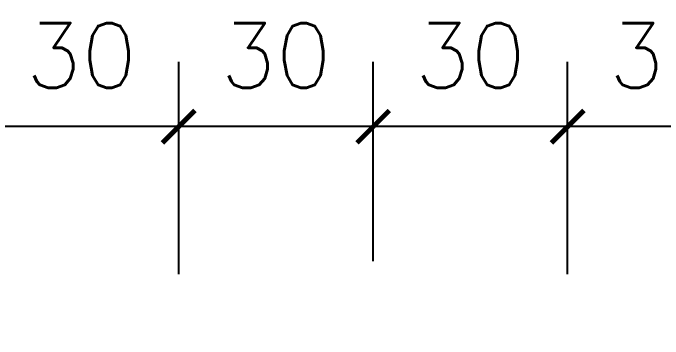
# Model space of a CAD drawing. Header units: centimetres. Extents: x -1797 to 2001, y -8788 to 1856.
# Drawn here: x -168.7 to -68.4, y -1984.8 to -1934.5 of the extents above; entities that cross this region are included whole.
import ezdxf

# ---------------------------------------------------------------- set-up
doc = ezdxf.new("R2010")
doc.units = ezdxf.units.CM
doc.header["$LTSCALE"] = 100
doc.header["$MEASUREMENT"] = 0
doc.header["$PDMODE"] = 35
doc.layers.add('DIM', color=1, linetype='Continuous')
doc.styles.add('ROMANS', font='romans')
doc.dimstyles.new('AS-17-100', dxfattribs={"dimtxt": 10, "dimasz": 5, "dimexe": 10, "dimexo": 10, "dimgap": 6, "dimtad": 1, "dimtoh": 1, "dimdec": 0, "dimdsep": 46, "dimtxsty": 'ROMANS', "dimblk1": 'ARCHTICK', "dimblk2": 'ARCHTICK', "dimsah": 1, "dimcen": 25, "dimdle": 10, "dimclrd": 1, "dimclre": 1, "dimclrt": 2, "dimadec": 0, "dimazin": 0, "dimtfac": 1, "dimtdec": 0, "dimtofl": 0, "dimtmove": 2, "dimatfit": 3, "dimldrblk": 'ARCHTICK', "dimfxl": 1, "dimtolj": 1, "dimtzin": 0, "dimarcsym": 0})

# ---------------------------------------------------------------- blocks, each defined once
blk = doc.blocks.new('_ARCHTICK')
at = {"color": 0, "linetype": 'ByBlock', "const_width": 0.15}
blk.add_lwpolyline([(-0.5, -0.5), (0.5, 0.5)], dxfattribs=at)
blk = doc.blocks.new('*D622')
at = {"layer": 'Defpoints', "color": 0, "transparency": 16777216}
for p in [(-83.13, -1952.03), (-83.13, -1984.81), (-53.33, -1984.84)]:
    blk.add_point(p, dxfattribs=at)
at = {"layer": 'DIM', "color": 1, "lineweight": -2, "transparency": 16777216}
for p, q in [((-83.13, -1974.81), (-83.13, -1942.03)), ((-53.33, -1974.84), (-53.33, -1942.03)), ((-43.33, -1952.03), (-93.13, -1952.03))]:
    blk.add_line(p, q, dxfattribs=at)
at = {"layer": 'DIM', "color": 1, "lineweight": -2, "transparency": 16777216, "xscale": 5, "yscale": 5, "zscale": 5, "rotation": 180}
blk.add_blockref('_ARCHTICK', (-83.13, -1952.03), dxfattribs=at)
at = {"layer": 'DIM', "color": 1, "lineweight": -2, "transparency": 16777216, "xscale": 5, "yscale": 5, "zscale": 5}
blk.add_blockref('_ARCHTICK', (-53.33, -1952.03), dxfattribs=at)
at = {"layer": 'DIM', "color": 2, "transparency": 16777216, "insert": (-68.23, -1941.03), "char_height": 10, "attachment_point": 5, "style": 'ROMANS'}
blk.add_mtext('\\A1;30', dxfattribs=at)
blk = doc.blocks.new('*D623')
at = {"layer": 'Defpoints', "color": 0, "transparency": 16777216}
for p in [(-113.13, -1952.03), (-113.13, -1982.81), (-83.13, -1984.81)]:
    blk.add_point(p, dxfattribs=at)
at = {"layer": 'DIM', "color": 1, "lineweight": -2, "transparency": 16777216}
for p, q in [((-113.13, -1972.81), (-113.13, -1942.03)), ((-83.13, -1974.81), (-83.13, -1942.03)), ((-73.13, -1952.03), (-123.13, -1952.03))]:
    blk.add_line(p, q, dxfattribs=at)
at = {"layer": 'DIM', "color": 1, "lineweight": -2, "transparency": 16777216, "xscale": 5, "yscale": 5, "zscale": 5, "rotation": 180}
blk.add_blockref('_ARCHTICK', (-113.13, -1952.03), dxfattribs=at)
at = {"layer": 'DIM', "color": 1, "lineweight": -2, "transparency": 16777216, "xscale": 5, "yscale": 5, "zscale": 5}
blk.add_blockref('_ARCHTICK', (-83.13, -1952.03), dxfattribs=at)
at = {"layer": 'DIM', "color": 2, "transparency": 16777216, "insert": (-98.13, -1941.03), "char_height": 10, "attachment_point": 5, "style": 'ROMANS'}
blk.add_mtext('\\A1;30', dxfattribs=at)
blk = doc.blocks.new('*D624')
at = {"layer": 'Defpoints', "color": 0, "transparency": 16777216}
for p in [(-143.13, -1952.03), (-113.13, -1982.81), (-143.13, -1984.81)]:
    blk.add_point(p, dxfattribs=at)
at = {"layer": 'DIM', "color": 1, "lineweight": -2, "transparency": 16777216}
for p, q in [((-143.13, -1974.81), (-143.13, -1942.03)), ((-113.13, -1972.81), (-113.13, -1942.03)), ((-103.13, -1952.03), (-153.13, -1952.03))]:
    blk.add_line(p, q, dxfattribs=at)
at = {"layer": 'DIM', "color": 1, "lineweight": -2, "transparency": 16777216, "xscale": 5, "yscale": 5, "zscale": 5, "rotation": 180}
blk.add_blockref('_ARCHTICK', (-143.13, -1952.03), dxfattribs=at)
at = {"layer": 'DIM', "color": 1, "lineweight": -2, "transparency": 16777216, "xscale": 5, "yscale": 5, "zscale": 5}
blk.add_blockref('_ARCHTICK', (-113.13, -1952.03), dxfattribs=at)
at = {"layer": 'DIM', "color": 2, "transparency": 16777216, "insert": (-128.13, -1941.03), "char_height": 10, "attachment_point": 5, "style": 'ROMANS'}
blk.add_mtext('\\A1;30', dxfattribs=at)
blk = doc.blocks.new('*D625')
at = {"layer": 'Defpoints', "color": 0, "transparency": 16777216}
for p in [(-173.13, -1952.03), (-173.13, -1984.81), (-143.13, -1984.81)]:
    blk.add_point(p, dxfattribs=at)
at = {"layer": 'DIM', "color": 1, "lineweight": -2, "transparency": 16777216}
for p, q in [((-173.13, -1974.81), (-173.13, -1942.03)), ((-143.13, -1974.81), (-143.13, -1942.03)), ((-133.13, -1952.03), (-183.13, -1952.03))]:
    blk.add_line(p, q, dxfattribs=at)
at = {"layer": 'DIM', "color": 1, "lineweight": -2, "transparency": 16777216, "xscale": 5, "yscale": 5, "zscale": 5, "rotation": 180}
blk.add_blockref('_ARCHTICK', (-173.13, -1952.03), dxfattribs=at)
at = {"layer": 'DIM', "color": 1, "lineweight": -2, "transparency": 16777216, "xscale": 5, "yscale": 5, "zscale": 5}
blk.add_blockref('_ARCHTICK', (-143.13, -1952.03), dxfattribs=at)
at = {"layer": 'DIM', "color": 2, "transparency": 16777216, "insert": (-158.13, -1941.03), "char_height": 10, "attachment_point": 5, "style": 'ROMANS'}
blk.add_mtext('\\A1;30', dxfattribs=at)
blk = doc.blocks.new('*D626')
at = {"layer": 'Defpoints', "color": 0, "transparency": 16777216}
for p in [(-203.13, -1952.03), (-203.13, -1984.81), (-173.13, -1984.81)]:
    blk.add_point(p, dxfattribs=at)
at = {"layer": 'DIM', "color": 1, "lineweight": -2, "transparency": 16777216}
for p, q in [((-203.13, -1974.81), (-203.13, -1942.03)), ((-173.13, -1974.81), (-173.13, -1942.03)), ((-163.13, -1952.03), (-213.13, -1952.03))]:
    blk.add_line(p, q, dxfattribs=at)
at = {"layer": 'DIM', "color": 1, "lineweight": -2, "transparency": 16777216, "xscale": 5, "yscale": 5, "zscale": 5, "rotation": 180}
blk.add_blockref('_ARCHTICK', (-203.13, -1952.03), dxfattribs=at)
at = {"layer": 'DIM', "color": 1, "lineweight": -2, "transparency": 16777216, "xscale": 5, "yscale": 5, "zscale": 5}
blk.add_blockref('_ARCHTICK', (-173.13, -1952.03), dxfattribs=at)
at = {"layer": 'DIM', "color": 2, "transparency": 16777216, "insert": (-188.13, -1941.03), "char_height": 10, "attachment_point": 5, "style": 'ROMANS'}
blk.add_mtext('\\A1;30', dxfattribs=at)

msp = doc.modelspace()

# ---------------------------------------------------------------- dimensions: what is measured, and where the dimension line sits
at = {"layer": 'DIM'}
for base, p1, p2, picture, middle in [((-203.13, -1952.03, 0), (-173.13, -1984.81, 0), (-203.13, -1984.81, 0), '*D626', (-188.13, -1941.03, 0)), ((-173.13, -1952.03, 0), (-143.13, -1984.81, 0), (-173.13, -1984.81, 0), '*D625', (-158.13, -1941.03, 0)), ((-143.13, -1952.03, 0), (-113.13, -1982.81, 0), (-143.13, -1984.81, 0), '*D624', (-128.13, -1941.03, 0)), ((-113.13, -1952.03, 0), (-83.13, -1984.81, 0), (-113.13, -1982.81, 0), '*D623', (-98.13, -1941.03, 0)), ((-83.13, -1952.03, 0), (-53.33, -1984.84, 0), (-83.13, -1984.81, 0), '*D622', (-68.23, -1941.03, 0))]:
    dim = msp.add_linear_dim(base=base, p1=p1, p2=p2, angle=180, dimstyle='AS-17-100', dxfattribs=at)
    dim.commit()
    dim.dimension.update_dxf_attribs({"geometry": picture, "text_midpoint": middle})

doc.saveas('drawing.dxf')
